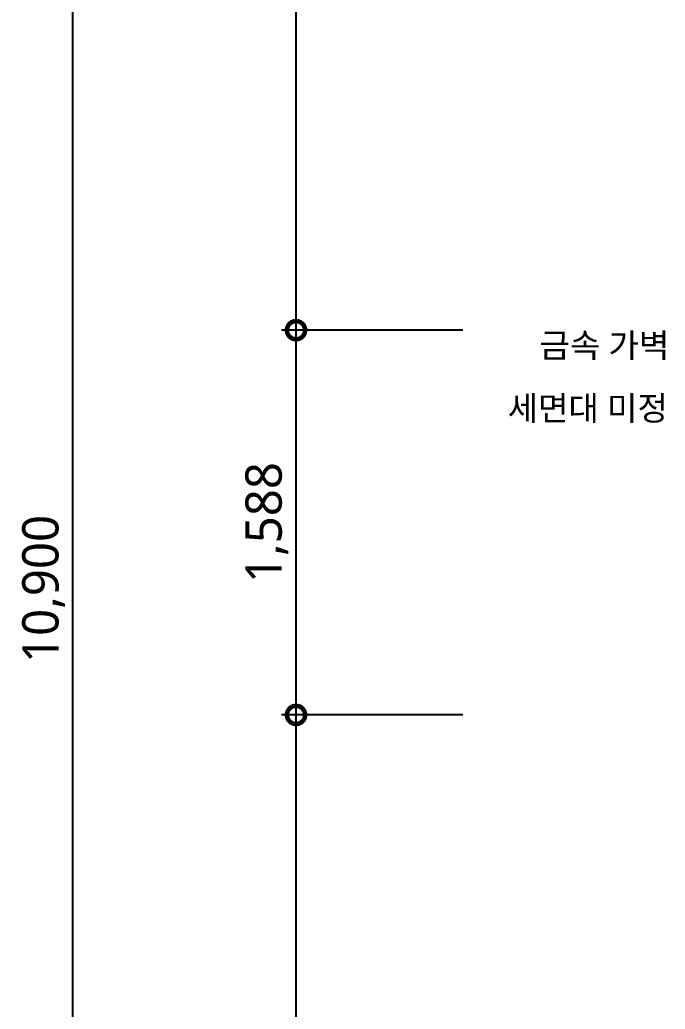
# Model space of a CAD drawing. Header units: millimetres. Extents: x 0 to 460316, y -63250 to 103204.
# Drawn here: x 93349 to 96012, y 29965 to 34047 of the extents above; entities that cross this region are included whole.
import ezdxf

# ---------------------------------------------------------------- set-up
doc = ezdxf.new("R2010")
doc.units = ezdxf.units.MM
doc.header["$LTSCALE"] = 25
doc.layers.add('ac-Ref', color=8, linetype='Continuous')
doc.layers.add('ac-text', color=7, linetype='Continuous')
doc.styles.add('맑은고딕', font='malgun.ttf')
doc.styles.add('이윤정', font='l_10646.ttf')
doc.dimstyles.new('건축클래스150', dxfattribs={"dimtxt": 150, "dimasz": 150, "dimexe": 60, "dimexo": 120, "dimgap": 30, "dimtad": 1, "dimtoh": 1, "dimdec": 0, "dimlunit": 6, "dimtxsty": '맑은고딕', "dimblk": 'DOTSMALL', "dimcen": 2.5, "dimdle": 60, "dimclrt": 7, "dimadec": 0, "dimazin": 0, "dimtfac": 1, "dimtdec": 0, "dimtmove": 2, "dimatfit": 3, "dimldrblk": 'DOTSMALL', "dimfxl": 1, "dimarcsym": 0})

# ---------------------------------------------------------------- blocks, each defined once
blk = doc.blocks.new('_DotSmall')
at = {"color": 0, "linetype": 'ByBlock', "const_width": 0.5}
blk.add_lwpolyline([(-0.0625, 0, 1), (0.0625, 0, 1)], format="xyb", close=True, dxfattribs=at)
blk = doc.blocks.new('*D396')
at = {"layer": 'ac-Ref', "color": 0, "lineweight": -2}
for p, q in [((94488.48528090634, 26180.45554746028), (94488.48528090634, 31238.96095485208)), ((95176.69280055902, 31178.96095485208), (94428.48528090634, 31178.96095485208)), ((95176.69280055902, 26240.45554746028), (94428.48528090634, 26240.45554746028))]:
    blk.add_line(p, q, dxfattribs=at)
at = {"layer": 'Defpoints', "color": 0}
for p in [(94488.48528090634, 31178.96095485208), (95296.69280055902, 31178.96095485208), (95296.69280055902, 26240.45554746028)]:
    blk.add_point(p, dxfattribs=at)
at = {"layer": 'ac-Ref', "color": 0, "lineweight": -2, "xscale": 150, "yscale": 150, "zscale": 150}
for p, rotation in [((94488.48528090634, 31178.96095485208), 90), ((94488.48528090634, 26240.45554746028), 270)]:
    blk.add_blockref('_DotSmall', p, dxfattribs=dict(at, rotation=rotation))
at = {"layer": 'ac-Ref', "color": 7, "insert": (94368.4037591672, 28709.70825115615), "char_height": 150, "attachment_point": 5, "rotation": 90, "style": '맑은고딕'}
blk.add_mtext('4,939', dxfattribs=at)
blk = doc.blocks.new('*D397')
at = {"layer": 'ac-Ref', "color": 0, "lineweight": -2}
for p, q in [((94488.48528090634, 31118.96095485208), (94488.48528090633, 32826.6082527714)), ((95176.69280055902, 32766.6082527714), (94428.48528090634, 32766.6082527714)), ((95176.69280055902, 31178.96095485208), (94428.48528090634, 31178.96095485208))]:
    blk.add_line(p, q, dxfattribs=at)
at = {"layer": 'Defpoints', "color": 0}
for p in [(94488.48528090634, 32766.6082527714), (95296.69280055902, 32766.6082527714), (95296.69280055902, 31178.96095485208)]:
    blk.add_point(p, dxfattribs=at)
at = {"layer": 'ac-Ref', "color": 0, "lineweight": -2, "xscale": 150, "yscale": 150, "zscale": 150}
for p, rotation in [((94488.48528090634, 32766.6082527714), 90), ((94488.48528090634, 31178.96095485208), 270)]:
    blk.add_blockref('_DotSmall', p, dxfattribs=dict(at, rotation=rotation))
at = {"layer": 'ac-Ref', "color": 7, "insert": (94367.99615047155, 31972.7846038117), "char_height": 150, "attachment_point": 5, "rotation": 90, "style": '맑은고딕'}
blk.add_mtext('1,588', dxfattribs=at)
blk = doc.blocks.new('*D398')
at = {"layer": 'ac-Ref', "color": 0, "lineweight": -2}
for p, q in [((94488.48528090642, 32706.6082527714), (94488.4852809064, 37218.36296016544)), ((95176.692800559, 37158.36296016544), (94428.4852809064, 37158.36296016544)), ((95176.692800559, 32766.6082527714), (94428.48528090642, 32766.6082527714))]:
    blk.add_line(p, q, dxfattribs=at)
at = {"layer": 'Defpoints', "color": 0}
for p in [(94488.4852809064, 37158.36296016544), (95296.692800559, 37158.36296016544), (95296.692800559, 32766.6082527714)]:
    blk.add_point(p, dxfattribs=at)
at = {"layer": 'ac-Ref', "color": 0, "lineweight": -2, "xscale": 150, "yscale": 150, "zscale": 150}
for p, rotation in [((94488.4852809064, 37158.36296016544), 90), ((94488.48528090642, 32766.6082527714), 270)]:
    blk.add_blockref('_DotSmall', p, dxfattribs=dict(at, rotation=rotation))
at = {"layer": 'ac-Ref', "color": 7, "insert": (94368.40375916727, 34962.48560646838), "char_height": 150, "attachment_point": 5, "rotation": 90, "style": '맑은고딕'}
blk.add_mtext('4,392', dxfattribs=at)
blk = doc.blocks.new('*D399')
at = {"layer": 'ac-Ref', "color": 0, "lineweight": -2}
for p, q in [((93567.63281457142, 26188.67672918475), (93567.6328145714, 37208.98796096505)), ((94368.48140889255, 37148.98796096505), (93507.6328145714, 37148.98796096505)), ((94363.97941849686, 26248.67672918475), (93507.63281457142, 26248.67672918475))]:
    blk.add_line(p, q, dxfattribs=at)
at = {"layer": 'Defpoints', "color": 0}
for p in [(93567.6328145714, 37148.98796096505), (94488.48140889255, 37148.98796096505), (94483.97941849686, 26248.67672918475)]:
    blk.add_point(p, dxfattribs=at)
at = {"layer": 'ac-Ref', "color": 0, "lineweight": -2, "xscale": 150, "yscale": 150, "zscale": 150}
for p, rotation in [((93567.6328145714, 37148.98796096505), 90), ((93567.63281457142, 26248.67672918475), 270)]:
    blk.add_blockref('_DotSmall', p, dxfattribs=dict(at, rotation=rotation))
at = {"layer": 'ac-Ref', "color": 7, "insert": (93447.14368413662, 31698.83234507486), "char_height": 150, "attachment_point": 5, "rotation": 90, "style": '맑은고딕'}
blk.add_mtext('10,900', dxfattribs=at)

msp = doc.modelspace()

# ---------------------------------------------------------------- texts
at = {"layer": 'ac-text', "style": '이윤정'}
for s, p in [('금속 가벽', (95492.96700973998, 32653.73674169928)), ('세면대 미정', (95361.39278604995, 32394.74973786631))]:
    msp.add_text(s, height=100, dxfattribs=at).set_placement(p)

# ---------------------------------------------------------------- dimensions: what is measured, and where the dimension line sits
at = {"layer": 'ac-Ref'}
for base, p1, p2, picture, middle in [((93567.6328145714, 37148.98796096505), (94483.97941849683, 26248.67672918474), (94488.48140889252, 37148.98796096504), '*D399', (93447.14368413662, 31698.83234507486)), ((94488.4852809064, 37158.36296016544), (95296.69280055897, 32766.60825277138), (95296.69280055897, 37158.36296016542), '*D398', (94368.40375916727, 34962.48560646838)), ((94488.48528090634, 32766.6082527714), (95296.69280055899, 31178.96095485207), (95296.69280055899, 32766.60825277138), '*D397', (94367.99615047155, 31972.7846038117)), ((94488.48528090634, 31178.96095485208), (95296.69280055899, 26240.45554746027), (95296.69280055899, 31178.96095485207), '*D396', (94368.4037591672, 28709.70825115615))]:
    dim = msp.add_linear_dim(base=base, p1=p1, p2=p2, angle=90, dimstyle='건축클래스150', dxfattribs=at)
    dim.commit()
    dim.dimension.update_dxf_attribs({"geometry": picture, "text_midpoint": middle})

doc.saveas('drawing.dxf')
